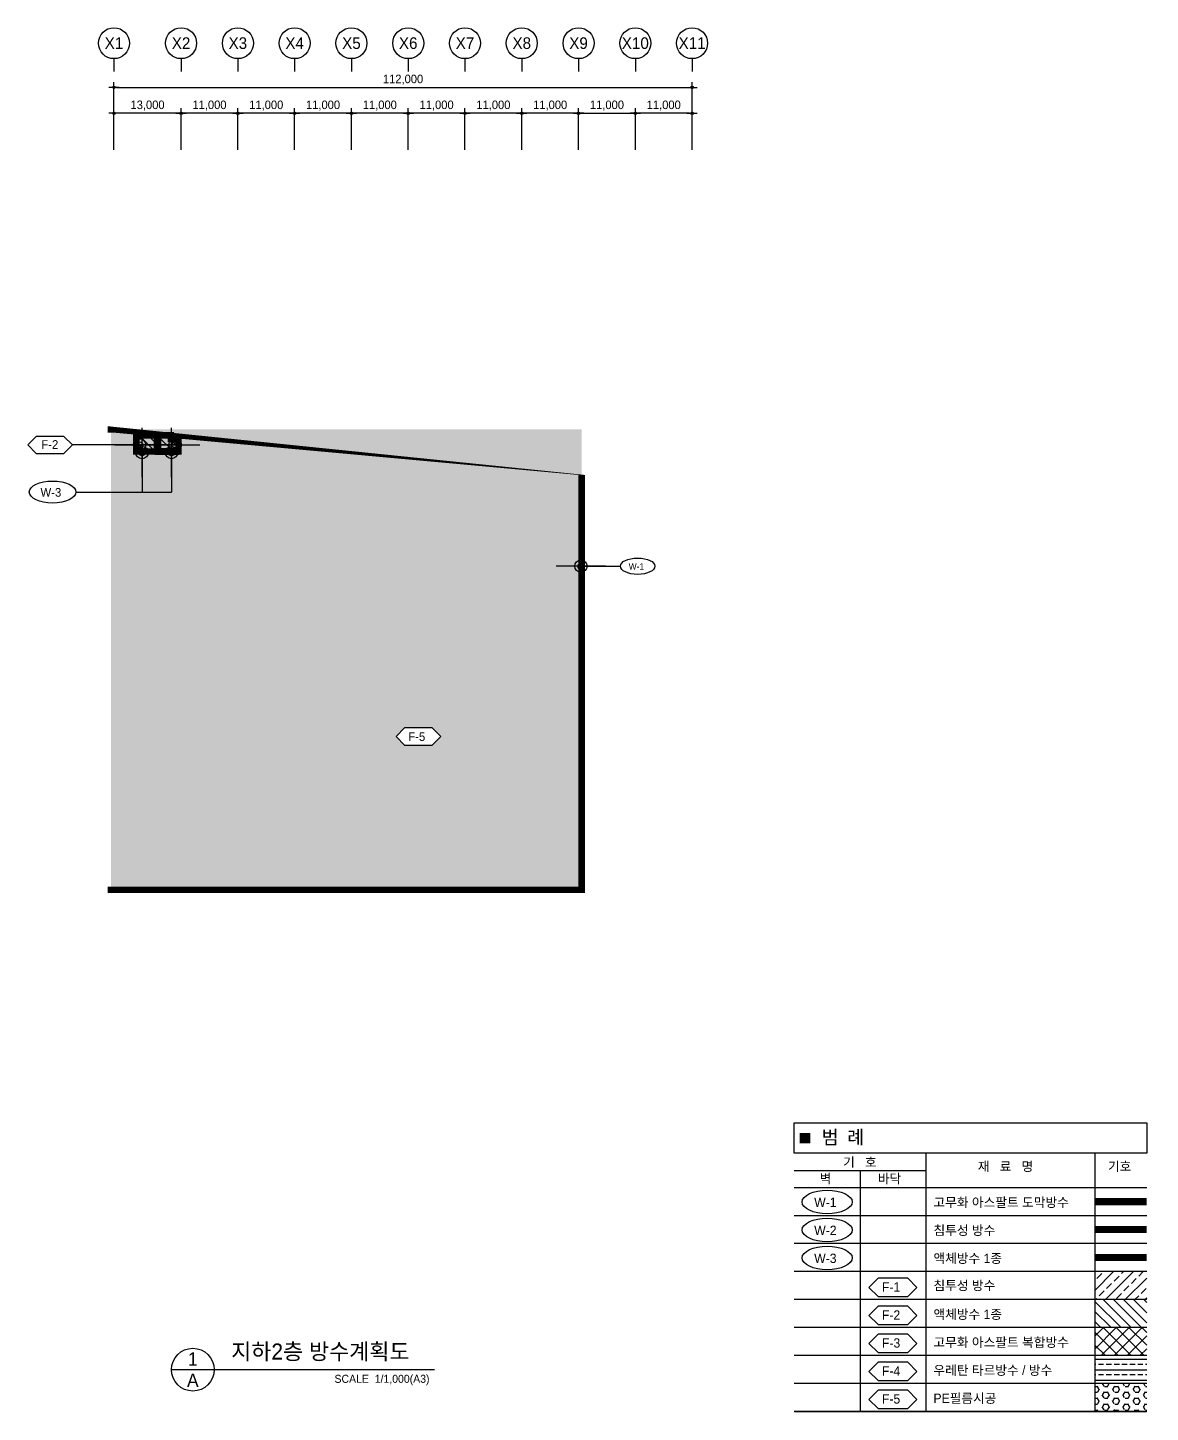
# Model space of a CAD drawing. Header units: millimetres. Extents: x 252735598 to 255215153, y 504281750 to 504550014.
# Drawn here: x 252863657 to 253081137, y 504281750 to 504550014 of the extents above; entities that cross this region are included whole.
import ezdxf
from ezdxf.enums import TextEntityAlignment as Align

# ---------------------------------------------------------------- set-up
doc = ezdxf.new("R2010")
doc.units = ezdxf.units.MM
doc.set_wipeout_variables(frame=1)
doc.linetypes.add('방수주기표$0$DIVIDE', pattern=[1.25, 0.5, -0.25, 0, -0.25, 0, -0.25])
for name, color, linetype in [('4A.TEC DIM', 7, 'Continuous'), ('4A.TEC TEXT 2', 3, 'Continuous'), ('4A.TEC 심볼', 7, 'Continuous'), ('DIM', 7, 'Continuous'), ('text', 3, 'Continuous'), ('방수', 7, 'Continuous'), ('방수주기표$0$HAT', 5, 'Continuous')]:
    doc.layers.add(name, color=color, linetype=linetype)
doc.styles.add('1', font='')
doc.styles.add('GHS', font='malgun.ttf')
doc.styles.add('나눔고딕', font='')
doc.styles.add('방수주기표$0$나눔고딕', font='')
doc.styles.add('울릉도L', font='')
doc.styles.get('1').set_extended_font_data('DotumChe')
doc.styles.get('나눔고딕').set_extended_font_data('Dotum')
doc.styles.get('방수주기표$0$나눔고딕').set_extended_font_data('Dotum')
doc.styles.get('울릉도L').set_extended_font_data('Dotum')
doc.dimstyles.new('DIM_400(외부치수)', dxfattribs={"dimscale": 1200, "dimtxt": 3.299999999999998, "dimasz": 1, "dimexe": 2, "dimexo": 2, "dimgap": 1, "dimtad": 1, "dimdec": 0, "dimdsep": 46, "dimlunit": 6, "dimtxsty": '울릉도L', "dimblk1": 'DIMDOT', "dimblk2": 'DIMDOT', "dimsah": 1, "dimcen": 2.5, "dimdle": 1.5, "dimclrd": 8, "dimclre": 8, "dimclrt": 3, "dimadec": 0, "dimazin": 0, "dimtfac": 1, "dimtdec": 0, "dimtix": 1, "dimtmove": 2, "dimatfit": 3, "dimldrblk": 'DIMDOT', "dimfxl": 1, "dimtvp": 1, "dimtolj": 1, "dimtzin": 0, "dimarcsym": 0})
doc.dimstyles.new('DIM_600(외부치수)', dxfattribs={"dimscale": 400, "dimtxt": 3.299999999999998, "dimasz": 1, "dimexe": 2, "dimexo": 2, "dimgap": 1, "dimtad": 1, "dimdec": 0, "dimdsep": 46, "dimlunit": 6, "dimtxsty": '나눔고딕', "dimblk1": 'DIMDOT', "dimblk2": 'DIMDOT', "dimsah": 1, "dimcen": 2.5, "dimdle": 1.5, "dimclrd": 8, "dimclre": 8, "dimclrt": 3, "dimadec": 0, "dimazin": 0, "dimtfac": 1, "dimtdec": 0, "dimtix": 1, "dimtmove": 2, "dimatfit": 3, "dimldrblk": 'DIMDOT', "dimfxl": 1, "dimtvp": 1, "dimtolj": 1, "dimtzin": 0, "dimarcsym": 0})
pattern_1 = [(44.99999999999999, (-1416931.404288203, 25820041.06443334), (-1532.952917261735, 1532.952917261735), []), (44.99999999999999, (-1415398.450708807, 25820041.06443334), (-1532.952917261735, 1532.952917261735), [1083.961403035474, -541.9807015177369])]

# ---------------------------------------------------------------- blocks, each defined once
blk = doc.blocks.new('DIMDOT')
at = {"color": 0}
blk.add_line((-2, 0), (2, 0), dxfattribs=at)
for radius in [0.5, 0.25]:
    blk.add_circle((0, 0), radius, dxfattribs=at)
blk = doc.blocks.new('*D21')
at = {"layer": '4A.TEC DIM', "color": 8, "lineweight": -2}
for p, q in [((169307.625374347, -38163.16146063805), (169307.625374347, -25068.86295777559)), ((169807.625374347, -26068.86295777559), (280807.6253755391, -26068.86295777559)), ((281307.6253755391, -38163.16146063805), (281307.6253755391, -25068.86295777559))]:
    blk.add_line(p, q, dxfattribs=at)
at = {"layer": 'Defpoints', "color": 0}
for p in [(281307.6253755391, -26068.86295777559), (169307.625374347, -39163.16146063805), (281307.6253755391, -39163.16146063805)]:
    blk.add_point(p, dxfattribs=at)
at = {"layer": '4A.TEC DIM', "color": 8, "lineweight": -2, "xscale": 500, "yscale": 500, "zscale": 500, "rotation": 180}
blk.add_blockref('DIMDOT', (169307.625374347, -26068.86295777559), dxfattribs=at)
at = {"layer": '4A.TEC DIM', "color": 8, "lineweight": -2, "xscale": 500, "yscale": 500, "zscale": 500}
blk.add_blockref('DIMDOT', (281307.6253755391, -26068.86295777559), dxfattribs=at)
at = {"layer": '4A.TEC DIM', "color": 3, "insert": (225307.625374943, -24583.78833090992), "char_height": 1649.999999999999, "attachment_point": 5, "style": '나눔고딕'}
blk.add_mtext('\\A1;112,000', dxfattribs=at)
blk = doc.blocks.new('ccs122')
at = {"layer": '4A.TEC 심볼'}
blk.add_line((-5.68e-14, 8), (0, 3), dxfattribs=at)
blk.add_circle((-1.137e-13, 14), 6, dxfattribs=at)
at = {"layer": '4A.TEC TEXT 2', "color": 3, "style": 'GHS'}
blk.add_attdef('NO', text='', height=4.5, dxfattribs=at).set_placement((-0.0061597368079092, 14.01791285492388), align=Align.MIDDLE_CENTER)
blk = doc.blocks.new('*D10')
at = {"layer": '4A.TEC DIM', "color": 8, "lineweight": -2}
for p, q in [((169307.625374347, -38163.15827715397), (169307.625374347, -30081.58232241869)), ((181807.625374347, -31081.58232241869), (169807.625374347, -31081.58232241869)), ((182307.625374347, -38163.15827715397), (182307.625374347, -30081.58232241869))]:
    blk.add_line(p, q, dxfattribs=at)
at = {"layer": 'Defpoints', "color": 0}
for p in [(169307.625374347, -31081.58232241869), (169307.625374347, -39163.15827715397), (182307.625374347, -39163.15827715397)]:
    blk.add_point(p, dxfattribs=at)
at = {"layer": '4A.TEC DIM', "color": 8, "lineweight": -2, "xscale": 500, "yscale": 500, "zscale": 500, "rotation": 180}
blk.add_blockref('DIMDOT', (169307.625374347, -31081.58232241869), dxfattribs=at)
at = {"layer": '4A.TEC DIM', "color": 8, "lineweight": -2, "xscale": 500, "yscale": 500, "zscale": 500}
blk.add_blockref('DIMDOT', (182307.625374347, -31081.58232241869), dxfattribs=at)
at = {"layer": '4A.TEC DIM', "color": 3, "insert": (175807.625374347, -29596.50769555302), "char_height": 1649.999999999999, "attachment_point": 5, "style": '나눔고딕'}
blk.add_mtext('\\A1;13,000', dxfattribs=at)
blk = doc.blocks.new('*D11')
at = {"layer": '4A.TEC DIM', "color": 8, "lineweight": -2}
for p, q in [((182307.625374347, -38163.15827715397), (182307.625374347, -30081.58232241869)), ((192807.625374347, -31081.58232241869), (182807.625374347, -31081.58232241869)), ((193307.625374347, -38163.15827715397), (193307.625374347, -30081.58232241869))]:
    blk.add_line(p, q, dxfattribs=at)
at = {"layer": 'Defpoints', "color": 0}
for p in [(182307.625374347, -31081.58232241869), (182307.625374347, -39163.15827715397), (193307.625374347, -39163.15827715397)]:
    blk.add_point(p, dxfattribs=at)
at = {"layer": '4A.TEC DIM', "color": 8, "lineweight": -2, "xscale": 500, "yscale": 500, "zscale": 500, "rotation": 180}
blk.add_blockref('DIMDOT', (182307.625374347, -31081.58232241869), dxfattribs=at)
at = {"layer": '4A.TEC DIM', "color": 8, "lineweight": -2, "xscale": 500, "yscale": 500, "zscale": 500}
blk.add_blockref('DIMDOT', (193307.625374347, -31081.58232241869), dxfattribs=at)
at = {"layer": '4A.TEC DIM', "color": 3, "insert": (187807.625374347, -29596.50769555302), "char_height": 1649.999999999999, "attachment_point": 5, "style": '나눔고딕'}
blk.add_mtext('\\A1;11,000', dxfattribs=at)
blk = doc.blocks.new('*D12')
at = {"layer": '4A.TEC DIM', "color": 8, "lineweight": -2}
for p, q in [((193307.625374347, -38163.15827715397), (193307.625374347, -30081.58232241869)), ((203807.625374347, -31081.58232241869), (193807.625374347, -31081.58232241869)), ((204307.625374347, -38163.15827715397), (204307.625374347, -30081.58232241869))]:
    blk.add_line(p, q, dxfattribs=at)
at = {"layer": 'Defpoints', "color": 0}
for p in [(193307.625374347, -31081.58232241869), (193307.625374347, -39163.15827715397), (204307.625374347, -39163.15827715397)]:
    blk.add_point(p, dxfattribs=at)
at = {"layer": '4A.TEC DIM', "color": 8, "lineweight": -2, "xscale": 500, "yscale": 500, "zscale": 500, "rotation": 180}
blk.add_blockref('DIMDOT', (193307.625374347, -31081.58232241869), dxfattribs=at)
at = {"layer": '4A.TEC DIM', "color": 8, "lineweight": -2, "xscale": 500, "yscale": 500, "zscale": 500}
blk.add_blockref('DIMDOT', (204307.625374347, -31081.58232241869), dxfattribs=at)
at = {"layer": '4A.TEC DIM', "color": 3, "insert": (198807.625374347, -29596.50769555302), "char_height": 1649.999999999999, "attachment_point": 5, "style": '나눔고딕'}
blk.add_mtext('\\A1;11,000', dxfattribs=at)
blk = doc.blocks.new('*D13')
at = {"layer": '4A.TEC DIM', "color": 8, "lineweight": -2}
for p, q in [((204307.625374347, -38163.15827715397), (204307.625374347, -30081.58232241869)), ((214807.625374347, -31081.58232241869), (204807.625374347, -31081.58232241869)), ((215307.625374347, -38163.15827715397), (215307.625374347, -30081.58232241869))]:
    blk.add_line(p, q, dxfattribs=at)
at = {"layer": 'Defpoints', "color": 0}
for p in [(204307.625374347, -31081.58232241869), (204307.625374347, -39163.15827715397), (215307.625374347, -39163.15827715397)]:
    blk.add_point(p, dxfattribs=at)
at = {"layer": '4A.TEC DIM', "color": 8, "lineweight": -2, "xscale": 500, "yscale": 500, "zscale": 500, "rotation": 180}
blk.add_blockref('DIMDOT', (204307.625374347, -31081.58232241869), dxfattribs=at)
at = {"layer": '4A.TEC DIM', "color": 8, "lineweight": -2, "xscale": 500, "yscale": 500, "zscale": 500}
blk.add_blockref('DIMDOT', (215307.625374347, -31081.58232241869), dxfattribs=at)
at = {"layer": '4A.TEC DIM', "color": 3, "insert": (209807.625374347, -29596.50769555302), "char_height": 1649.999999999999, "attachment_point": 5, "style": '나눔고딕'}
blk.add_mtext('\\A1;11,000', dxfattribs=at)
blk = doc.blocks.new('*D14')
at = {"layer": '4A.TEC DIM', "color": 8, "lineweight": -2}
for p, q in [((215307.625374347, -38163.15827715397), (215307.625374347, -30081.58232241869)), ((225807.625374347, -31081.58232241869), (215807.625374347, -31081.58232241869)), ((226307.625374347, -38163.15827715397), (226307.625374347, -30081.58232241869))]:
    blk.add_line(p, q, dxfattribs=at)
at = {"layer": 'Defpoints', "color": 0}
for p in [(215307.625374347, -31081.58232241869), (215307.625374347, -39163.15827715397), (226307.625374347, -39163.15827715397)]:
    blk.add_point(p, dxfattribs=at)
at = {"layer": '4A.TEC DIM', "color": 8, "lineweight": -2, "xscale": 500, "yscale": 500, "zscale": 500, "rotation": 180}
blk.add_blockref('DIMDOT', (215307.625374347, -31081.58232241869), dxfattribs=at)
at = {"layer": '4A.TEC DIM', "color": 8, "lineweight": -2, "xscale": 500, "yscale": 500, "zscale": 500}
blk.add_blockref('DIMDOT', (226307.625374347, -31081.58232241869), dxfattribs=at)
at = {"layer": '4A.TEC DIM', "color": 3, "insert": (220807.625374347, -29596.50769555302), "char_height": 1649.999999999999, "attachment_point": 5, "style": '나눔고딕'}
blk.add_mtext('\\A1;11,000', dxfattribs=at)
blk = doc.blocks.new('*D15')
at = {"layer": '4A.TEC DIM', "color": 8, "lineweight": -2}
for p, q in [((226307.625374347, -38163.15827715397), (226307.625374347, -30081.58232241869)), ((236807.625374347, -31081.58232241869), (226807.625374347, -31081.58232241869)), ((237307.625374347, -38163.15827715397), (237307.625374347, -30081.58232241869))]:
    blk.add_line(p, q, dxfattribs=at)
at = {"layer": 'Defpoints', "color": 0}
for p in [(226307.625374347, -31081.58232241869), (226307.625374347, -39163.15827715397), (237307.625374347, -39163.15827715397)]:
    blk.add_point(p, dxfattribs=at)
at = {"layer": '4A.TEC DIM', "color": 8, "lineweight": -2, "xscale": 500, "yscale": 500, "zscale": 500, "rotation": 180}
blk.add_blockref('DIMDOT', (226307.625374347, -31081.58232241869), dxfattribs=at)
at = {"layer": '4A.TEC DIM', "color": 8, "lineweight": -2, "xscale": 500, "yscale": 500, "zscale": 500}
blk.add_blockref('DIMDOT', (237307.625374347, -31081.58232241869), dxfattribs=at)
at = {"layer": '4A.TEC DIM', "color": 3, "insert": (231807.625374347, -29596.50769555302), "char_height": 1649.999999999999, "attachment_point": 5, "style": '나눔고딕'}
blk.add_mtext('\\A1;11,000', dxfattribs=at)
blk = doc.blocks.new('*D16')
at = {"layer": '4A.TEC DIM', "color": 8, "lineweight": -2}
for p, q in [((237307.625374347, -38163.15827715397), (237307.625374347, -30081.58232241869)), ((247807.625374347, -31081.58232241869), (237807.625374347, -31081.58232241869)), ((248307.625374347, -38163.15827715397), (248307.625374347, -30081.58232241869))]:
    blk.add_line(p, q, dxfattribs=at)
at = {"layer": 'Defpoints', "color": 0}
for p in [(237307.625374347, -31081.58232241869), (237307.625374347, -39163.15827715397), (248307.625374347, -39163.15827715397)]:
    blk.add_point(p, dxfattribs=at)
at = {"layer": '4A.TEC DIM', "color": 8, "lineweight": -2, "xscale": 500, "yscale": 500, "zscale": 500, "rotation": 180}
blk.add_blockref('DIMDOT', (237307.625374347, -31081.58232241869), dxfattribs=at)
at = {"layer": '4A.TEC DIM', "color": 8, "lineweight": -2, "xscale": 500, "yscale": 500, "zscale": 500}
blk.add_blockref('DIMDOT', (248307.625374347, -31081.58232241869), dxfattribs=at)
at = {"layer": '4A.TEC DIM', "color": 3, "insert": (242807.625374347, -29596.50769555302), "char_height": 1649.999999999999, "attachment_point": 5, "style": '나눔고딕'}
blk.add_mtext('\\A1;11,000', dxfattribs=at)
blk = doc.blocks.new('*D17')
at = {"layer": '4A.TEC DIM', "color": 8, "lineweight": -2}
for p, q in [((248307.625374347, -38163.15827715397), (248307.625374347, -30081.58232241869)), ((258807.625374347, -31081.58232241869), (248807.625374347, -31081.58232241869)), ((259307.625374347, -38163.15827715397), (259307.625374347, -30081.58232241869))]:
    blk.add_line(p, q, dxfattribs=at)
at = {"layer": 'Defpoints', "color": 0}
for p in [(248307.625374347, -31081.58232241869), (248307.625374347, -39163.15827715397), (259307.625374347, -39163.15827715397)]:
    blk.add_point(p, dxfattribs=at)
at = {"layer": '4A.TEC DIM', "color": 8, "lineweight": -2, "xscale": 500, "yscale": 500, "zscale": 500, "rotation": 180}
blk.add_blockref('DIMDOT', (248307.625374347, -31081.58232241869), dxfattribs=at)
at = {"layer": '4A.TEC DIM', "color": 8, "lineweight": -2, "xscale": 500, "yscale": 500, "zscale": 500}
blk.add_blockref('DIMDOT', (259307.625374347, -31081.58232241869), dxfattribs=at)
at = {"layer": '4A.TEC DIM', "color": 3, "insert": (253807.625374347, -29596.50769555302), "char_height": 1649.999999999999, "attachment_point": 5, "style": '나눔고딕'}
blk.add_mtext('\\A1;11,000', dxfattribs=at)
blk = doc.blocks.new('*D18')
at = {"layer": '4A.TEC DIM', "color": 8, "lineweight": -2}
for p, q in [((270307.625374347, -38163.15827715397), (270307.625374347, -30081.58232241869)), ((280807.625374347, -31081.58232241869), (270807.625374347, -31081.58232241869)), ((281307.625374347, -38163.15827715397), (281307.625374347, -30081.58232241869))]:
    blk.add_line(p, q, dxfattribs=at)
at = {"layer": 'Defpoints', "color": 0}
for p in [(270307.625374347, -31081.58232241869), (270307.625374347, -39163.15827715397), (281307.625374347, -39163.15827715397)]:
    blk.add_point(p, dxfattribs=at)
at = {"layer": '4A.TEC DIM', "color": 8, "lineweight": -2, "xscale": 500, "yscale": 500, "zscale": 500, "rotation": 180}
blk.add_blockref('DIMDOT', (270307.625374347, -31081.58232241869), dxfattribs=at)
at = {"layer": '4A.TEC DIM', "color": 8, "lineweight": -2, "xscale": 500, "yscale": 500, "zscale": 500}
blk.add_blockref('DIMDOT', (281307.625374347, -31081.58232241869), dxfattribs=at)
at = {"layer": '4A.TEC DIM', "color": 3, "insert": (275807.625374347, -29596.50769555302), "char_height": 1649.999999999999, "attachment_point": 5, "style": '나눔고딕'}
blk.add_mtext('\\A1;11,000', dxfattribs=at)
blk = doc.blocks.new('*D20')
at = {"layer": '4A.TEC DIM', "color": 8, "lineweight": -2}
for p, q in [((259307.6253770292, -38163.15827715397), (259307.6253770292, -30081.58232241869)), ((259807.6253770292, -31081.58232241869), (269807.625374347, -31081.58232241869)), ((270307.625374347, -38163.15827715397), (270307.625374347, -30081.58232241869))]:
    blk.add_line(p, q, dxfattribs=at)
at = {"layer": 'Defpoints', "color": 0}
for p in [(270307.625374347, -31081.58232241869), (259307.6253770292, -39163.15827715397), (270307.625374347, -39163.15827715397)]:
    blk.add_point(p, dxfattribs=at)
at = {"layer": '4A.TEC DIM', "color": 8, "lineweight": -2, "xscale": 500, "yscale": 500, "zscale": 500, "rotation": 180}
blk.add_blockref('DIMDOT', (259307.6253770292, -31081.58232241869), dxfattribs=at)
at = {"layer": '4A.TEC DIM', "color": 8, "lineweight": -2, "xscale": 500, "yscale": 500, "zscale": 500}
blk.add_blockref('DIMDOT', (270307.625374347, -31081.58232241869), dxfattribs=at)
at = {"layer": '4A.TEC DIM', "color": 3, "insert": (264807.6253756881, -29596.50769555302), "char_height": 1649.999999999999, "attachment_point": 5, "style": '나눔고딕'}
blk.add_mtext('\\A1;11,000', dxfattribs=at)
blk = doc.blocks.new('5a9sdf')
blk.add_wipeout([(1131302.2457573293, -179880.23032880214), (1076677.420353353, -179880.2303288518), (1076677.420353353, -224637.5936239859), (1131302.2457573293, -224637.5936239859)])
at = {"layer": '방수'}
blk.add_hatch(color=8, dxfattribs=at).paths.add_polyline_path([(1079143.896820754, -183077.0298700333), (1077510.327535927, -183077.0298700333), (1077510.327535927, -181444.0913270116), (1079143.896820754, -181444.0913270116)])
at = {"layer": '방수', "ltscale": 10}
h = blk.add_hatch(dxfattribs=at)
h.set_pattern_fill('ANSI33', color=130, scale=341.4051663103855, style=0)
h.set_pattern_definition(pattern_1)
h.paths.add_polyline_path([(1123254.250421822, -202947.8872336745), (1131302.245757282, -202947.8872336745), (1131302.245757282, -207285.8285117149), (1123254.250421822, -207285.8285117149)])
h = blk.add_hatch(dxfattribs=at)
h.set_pattern_fill('ANSI33', color=130, scale=341.4051663103855, style=0)
h.set_pattern_definition(pattern_1)
h.paths.add_polyline_path([(1123254.250421822, -202947.8872336745), (1131302.245757282, -202947.8872336745), (1131302.245757282, -207285.8285117149), (1123254.250421822, -207285.8285117149)])
at = {"layer": '방수'}
h = blk.add_hatch(dxfattribs=at)
h.set_pattern_fill('_USER', color=160, scale=1109.566790508753, angle=315, style=0, pattern_type=0)
h.set_pattern_definition([(315, (800621.8329870701, 869560.763364315), (784.5822017481325, 784.582201748132), [])])
h.paths.add_polyline_path([(1123254.250421822, -207285.8285117149), (1131302.245757282, -207285.8285117149), (1131302.245757282, -211623.7697897553), (1123254.250421822, -211623.7697897553)])
h = blk.add_hatch(dxfattribs=at)
h.set_pattern_fill('ANSI37', color=30, scale=445.3608247422432)
h.set_pattern_definition([(44.99999999999999, (-490692.4137951136, 16961243.57657945), (-999.8635681189837, 999.8635681189837), []), (135, (-490692.4137951136, 16961243.57657945), (-999.8635681189841, -999.8635681189835), [])])
h.paths.add_polyline_path([(1123254.250421822, -211623.7697897553), (1131302.245757282, -211623.7697897553), (1131302.245757282, -215961.7110677958), (1123254.250421822, -215961.7110677958)])
h = blk.add_hatch(dxfattribs=at)
h.set_pattern_fill('HEX', color=211, scale=167.0103092783345)
h.set_pattern_definition([(0, (-515304.0315939784, 582617.6984549165), (0, 918.4331134019731), [530.2577319587117, -1060.515463917423]), (120, (-515304.0315939784, 582617.6984549165), (-795.386407882943, -459.2165567009863), [530.2577319587116, -1060.515463917423]), (59.99999999999999, (-514773.7738620043, 582617.6984549165), (-795.386407882943, 459.2165567009865), [530.2577319587116, -1060.515463917423])])
h.paths.add_polyline_path([(1123254.250421822, -220299.6523458958), (1131302.245757282, -220299.6523458958), (1131302.245757282, -224637.5936239362), (1123254.250421822, -224637.5936239362)])
at = {"layer": '방수주기표$0$HAT'}
h = blk.add_hatch(dxfattribs=at)
h.set_pattern_fill('ANSI33', color=10, scale=6500, angle=135, style=0)
h.set_pattern_definition([(180, (1097833.301414698, -239130.7862403989), (-2.955857780762017e-13, -1625), []), (180, (1097020.801416069, -238318.2862418294), (-2.955857780762017e-13, -1625), [812.5, -406.25])])
h.paths.add_polyline_path([(1123254.250421822, -215961.7110677958), (1131302.245757282, -215961.7110677958), (1131302.245757282, -220299.6523458958), (1123254.250421822, -220299.6523458958)])
at = {"layer": 'DIM', "color": 2, "ltscale": 5, "const_width": 222.6804123711216}
for points in [[(1076677.420353353, -184562.5429006219), (1131302.245757282, -184562.5429006219)], [(1076677.420353353, -189934.0633994937), (1131302.245757282, -189934.0633994937)], [(1076677.420353353, -224637.5936239362), (1131302.245757282, -224637.5936239362)]]:
    blk.add_lwpolyline(points, dxfattribs=at)
at = {"layer": 'text'}
blk.add_line((1076677.420353353, -184562.5429006219), (1076677.420353353, -179880.2303287983), dxfattribs=at)
at = {"layer": '방수', "ltscale": 2}
for p, q in [((1131302.245757282, -184562.5429006219), (1076677.420353353, -184562.5429006219)), ((1131302.245757282, -184562.5429006219), (1076677.420353353, -184562.5429006219)), ((1097067.912949651, -184562.5429006219), (1097067.912949681, -224637.5936239362)), ((1123254.250421822, -184562.5429006219), (1123254.250421822, -224637.5936239362)), ((1131302.245757282, -189934.0633994937), (1076677.420353353, -189934.0633994937)), ((1131302.245757282, -224637.5936239362), (1076677.420353353, -224637.5936239362)), ((1131302.245757282, -224637.5936239362), (1076677.420353353, -224637.5936239362)), ((1131302.245757282, -224637.5936239362), (1076677.420353353, -224637.5936239362))]:
    blk.add_line(p, q, dxfattribs=at)
at = {"layer": '방수', "color": 8, "ltscale": 2}
for p, q in [((1076677.420353353, -187280.3449615836), (1097067.912949651, -187280.3449615836)), ((1086872.666651517, -187280.3449615836), (1086872.666651517, -224637.5936239362)), ((1131302.245757282, -194272.0046775341), (1076677.420353353, -194272.0046775341)), ((1131302.245757282, -198609.9459555745), (1076677.420353353, -198609.9459555745)), ((1131302.245757282, -202947.8872336745), (1076677.420353353, -202947.8872336745)), ((1131302.245757282, -207285.8285117149), (1076677.420353353, -207285.8285117149)), ((1131302.245757282, -211623.7697897553), (1076677.420353353, -211623.7697897553)), ((1131302.245757282, -215961.7110677958), (1076677.420353353, -215961.7110677958)), ((1131302.245757282, -220299.6523458958), (1076677.420353353, -220299.6523458958)), ((1131302.245757282, -224637.5936239362), (1076677.420353353, -224637.5936239362)), ((1131302.245757282, -224637.5936239362), (1076677.420353353, -224637.5936239362)), ((1131302.245757282, -224637.5936239362), (1076677.420353353, -224637.5936239362)), ((1131302.245757282, -224637.5936239362), (1076677.420353353, -224637.5936239362)), ((1131302.245757282, -224637.5936239362), (1076677.420353353, -224637.5936239362)), ((1131302.245757282, -224637.5936239362), (1076677.420353353, -224637.5936239362))]:
    blk.add_line(p, q, dxfattribs=at)
at = {"layer": '방수', "ltscale": 2}
blk.add_lwpolyline([(1076677.420353353, -179880.2303287983), (1131302.245757282, -179880.2303287983), (1131302.245757282, -184562.5429006219), (1076677.420353353, -184562.5429006219)], close=True, dxfattribs=at)
at = {"layer": '방수', "color": 3, "linetype": '방수주기표$0$DIVIDE', "ltscale": 3000, "true_color": 0x1aff1a, "const_width": 1113.402061855608}
blk.add_lwpolyline([(1123254.250421822, -192086.689144671), (1131302.245757282, -192086.689144671)], dxfattribs=at)
at = {"layer": '방수', "color": 30, "linetype": '방수주기표$0$DIVIDE', "ltscale": 3000, "const_width": 1113.402061855608}
blk.add_lwpolyline([(1123254.250421822, -196424.6304227114), (1131302.245757282, -196424.6304227114)], dxfattribs=at)
at = {"layer": '방수', "color": 5, "linetype": '방수주기표$0$DIVIDE', "ltscale": 3000, "true_color": 0x1a1aff, "const_width": 1113.402061855608}
blk.add_lwpolyline([(1123254.250421822, -200762.5717008114), (1131302.245757282, -200762.5717008114)], dxfattribs=at)
at = {"layer": '방수'}
for points in [[(1094271.184635639, -203981.9941521287), (1089669.394965559, -203981.9941521287), (1088249.439973235, -205401.949144423), (1089669.394965559, -206821.9041367173), (1094271.184635639, -206821.9041367173), (1095691.139627934, -205401.949144423)], [(1094271.184635639, -203981.9941521287), (1089669.394965559, -203981.9941521287), (1088249.439973235, -205401.949144423), (1089669.394965559, -206821.9041367173), (1094271.184635639, -206821.9041367173), (1095691.139627934, -205401.949144423)], [(1094271.184635639, -208319.9354301095), (1089669.394965559, -208319.9354301095), (1088249.439973235, -209739.8904224634), (1089669.394965559, -211159.8454147577), (1094271.184635639, -211159.8454147577), (1095691.139627934, -209739.8904224634)], [(1094271.184635639, -208319.9354301095), (1089669.394965559, -208319.9354301095), (1088249.439973235, -209739.8904224634), (1089669.394965559, -211159.8454147577), (1094271.184635639, -211159.8454147577), (1095691.139627934, -209739.8904224634)], [(1094271.184635639, -212657.8767082095), (1089669.394965559, -212657.8767082095), (1088249.439973235, -214077.8317005634), (1089669.394965559, -215497.7866928577), (1094271.184635639, -215497.7866928577), (1095691.139627934, -214077.8317005634)], [(1094271.184635639, -216995.8179863095), (1089669.394965559, -216995.8179863095), (1088249.439973235, -218415.7729786038), (1089669.394965559, -219835.7279708982), (1094271.184635639, -219835.7279708982), (1095691.139627934, -218415.7729786038)], [(1094271.184635639, -221333.7592642903), (1089669.394965559, -221333.7592642903), (1088249.439973235, -222753.7142566442), (1089669.394965559, -224173.6692489386), (1094271.184635639, -224173.6692489386), (1095691.139627934, -222753.7142566442)], [(1094271.184635639, -221333.7592642903), (1089669.394965559, -221333.7592642903), (1088249.439973235, -222753.7142566442), (1089669.394965559, -224173.6692489386), (1094271.184635639, -224173.6692489386), (1095691.139627934, -222753.7142566442)]]:
    blk.add_lwpolyline(points, close=True, dxfattribs=at)
for centre in [(1081775.662407219, -192146.0609998703), (1081775.662407219, -192146.0609998703), (1081775.662407219, -196484.0022779107), (1081775.662407219, -196484.0022779107), (1081775.662407219, -200821.9435559511), (1081775.662407219, -200821.9435559511)]:
    blk.add_ellipse(centre, major_axis=(-3881.383471660209, 0), ratio=0.471628644179605, dxfattribs=at)
at = {"layer": '방수', "color": 0, "style": '1'}
blk.add_text('범 례', height=2079.575566142243, dxfattribs=at).set_placement((1084220.124234587, -182116.5439263582), align=Align.MIDDLE_CENTER)
at = {"layer": '방수', "style": '방수주기표$0$나눔고딕'}
for s, p in [('기   호', (1086848.225103825, -186699.6693944335)), ('벽', (1081527.694956541, -189254.2748193145)), ('바닥', (1091448.465766877, -189254.2748192549))]:
    blk.add_text(s, height=1444.149698709891, dxfattribs=at).set_placement(p, align=Align.CENTER)
for s, p in [('재   료   명', (1105122.073006421, -187353.3361176252)), ('기호', (1125297.900837302, -187353.3361176252)), ('W-1', (1079767.473743498, -192925.8278425336)), ('고무화 아스팔트 도막방수', (1098250.150883704, -192925.8278425336)), ('W-2', (1079767.473743498, -197263.7691206336)), ('침투성 방수', (1098250.150883704, -197263.7691206336)), ('W-3', (1079767.473743498, -201601.710398674)), ('액체방수 1종', (1098250.150883704, -201601.710398674)), ('F-1', (1090268.170062751, -206048.2689483762)), ('침투성 방수', (1098250.150883675, -205803.7908374071)), ('F-2', (1090268.170062751, -210386.210226357)), ('액체방수 1종', (1098250.150883704, -210277.5929547548)), ('F-3', (1090268.170062751, -214724.151504457)), ('고무화 아스팔트 복합방수', (1098250.150883704, -214615.5342328548)), ('F-4', (1090268.170062751, -219062.092782557)), ('우레탄 타르방수 / 방수', (1098250.150883704, -218953.4755108953)), ('F-5', (1090268.170062751, -223400.0340605378)), ('PE필름시공', (1098250.150883704, -223291.4167889953))]:
    blk.add_text(s, height=1444.149698709891, dxfattribs=at).set_placement(p)
blk = doc.blocks.new('dwgFD3B')
at = {"layer": '4A.TEC 심볼'}
ref = blk.add_blockref('ccs122', (169307.625374347, -24500.00636065006, 1666.216670559274), dxfattribs=dict(at, xscale=499.9999977496833, yscale=499.9999977496833, zscale=499.9999977496833))
ref.add_attrib('NO', 'X1', dxfattribs={"layer": '0', "color": 3, "height": 2249.999989873575, "style": '울릉도L'}).set_placement((169304.5455059707, -17491.04996472597, 1666.216670559274), align=Align.MIDDLE_CENTER)
ref = blk.add_blockref('ccs122', (182307.625374347, -24500.00636047125, 1666.216670559274), dxfattribs=dict(at, xscale=499.9999977496833, yscale=499.9999977496833, zscale=499.9999977496833))
ref.add_attrib('NO', 'X2', dxfattribs={"layer": '0', "color": 3, "height": 2249.999989873575, "style": '울릉도L'}).set_placement((182304.5455059409, -17491.04996454716, 1666.216670559274), align=Align.MIDDLE_CENTER)
ref = blk.add_blockref('ccs122', (193307.625374347, -24500.0063610673, 1666.216670559274), dxfattribs=dict(at, xscale=499.9999977496833, yscale=499.9999977496833, zscale=499.9999977496833))
ref.add_attrib('NO', 'X3', dxfattribs={"layer": '0', "color": 3, "height": 2249.999989873575, "style": '울릉도L'}).set_placement((193304.5455059707, -17491.0499650836, 1666.216670559274), align=Align.MIDDLE_CENTER)
ref = blk.add_blockref('ccs122', (204307.625374347, -24500.00636070967, 1666.216670559274), dxfattribs=dict(at, xscale=499.9999977496833, yscale=499.9999977496833, zscale=499.9999977496833))
ref.add_attrib('NO', 'X4', dxfattribs={"layer": '0', "color": 3, "height": 2249.999989873575, "style": '울릉도L'}).set_placement((204304.5455059707, -17491.04996490479, 1666.216670559274), align=Align.MIDDLE_CENTER)
ref = blk.add_blockref('ccs122', (215307.6253743768, -24500.00636070967, 1666.216670559274), dxfattribs=dict(at, xscale=499.9999977496833, yscale=499.9999977496833, zscale=499.9999977496833))
ref.add_attrib('NO', 'X5', dxfattribs={"layer": '0', "color": 3, "height": 2249.999989873575, "style": '울릉도L'}).set_placement((215304.5455059707, -17491.04996490479, 1666.216670559274), align=Align.MIDDLE_CENTER)
ref = blk.add_blockref('ccs122', (226307.625374347, -24500.00636070967, 1666.216670559274), dxfattribs=dict(at, xscale=499.9999977496833, yscale=499.9999977496833, zscale=499.9999977496833))
ref.add_attrib('NO', 'X6', dxfattribs={"layer": '0', "color": 3, "height": 2249.999989873575, "style": '울릉도L'}).set_placement((226304.5455059409, -17491.04996490479, 1666.216670559274), align=Align.MIDDLE_CENTER)
ref = blk.add_blockref('ccs122', (237307.625374347, -24499.99999338388, 1666.216670559274), dxfattribs=dict(at, xscale=499.9999977496833, yscale=499.9999977496833, zscale=499.9999977496833))
ref.add_attrib('NO', 'X7', dxfattribs={"layer": '0', "color": 3, "height": 2249.999989873575, "style": '울릉도L'}).set_placement((237304.5455059707, -17491.043597579, 1666.216670559274), align=Align.MIDDLE_CENTER)
ref = blk.add_blockref('ccs122', (248307.625374347, -24500.00317710638, 1666.216670559274), dxfattribs=dict(at, xscale=499.9999977496833, yscale=499.9999977496833, zscale=499.9999977496833))
ref.add_attrib('NO', 'X8', dxfattribs={"layer": '0', "color": 3, "height": 2249.999989873575, "style": '울릉도L'}).set_placement((248304.5455059409, -17491.04678124189, 1666.216670559274), align=Align.MIDDLE_CENTER)
ref = blk.add_blockref('ccs122', (259307.625374347, -24499.99999338388, 1666.216670559274), dxfattribs=dict(at, xscale=499.9999977496833, yscale=499.9999977496833, zscale=499.9999977496833))
ref.add_attrib('NO', 'X9', dxfattribs={"layer": '0', "color": 3, "height": 2249.999989873575, "style": '울릉도L'}).set_placement((259304.5455059707, -17491.04359740019, 1666.216670559274), align=Align.MIDDLE_CENTER)
ref = blk.add_blockref('ccs122', (270307.625374347, -24500.00954407454, 1666.216670559274), dxfattribs=dict(at, xscale=499.9999977496833, yscale=499.9999977496833, zscale=499.9999977496833))
ref.add_attrib('NO', 'X10', dxfattribs={"layer": '0', "color": 3, "height": 2249.999989873575, "style": '울릉도L'}).set_placement((270304.5455059409, -17491.05314809084, 1666.216670559273), align=Align.MIDDLE_CENTER)
ref = blk.add_blockref('ccs122', (281307.625374347, -24500.00954407454, 1666.216670559274), dxfattribs=dict(at, xscale=499.9999977496833, yscale=499.9999977496833, zscale=499.9999977496833))
ref.add_attrib('NO', 'X11', dxfattribs={"layer": '0', "color": 3, "height": 2249.999989873575, "style": '울릉도L'}).set_placement((281304.5455059409, -17491.05314809084, 1666.216670559273), align=Align.MIDDLE_CENTER)
at = {"layer": '4A.TEC DIM'}
for base, p1, p2, picture, middle in [((281307.6253755391, -26068.86295777559, 1666.216670559274), (169307.625374347, -39163.16146063805, 1666.216670559274), (281307.6253755391, -39163.16146063805, 1666.216670559274), '*D21', (225307.625374943, -24583.78833090992, 1666.216670559274)), ((169307.625374347, -31081.58232241869, 1666.216670559274), (182307.625374347, -39163.15827715397, 1666.216670559274), (169307.625374347, -39163.15827715397, 1666.216670559274), '*D10', (175807.625374347, -29596.50769555302, 1666.216670559274)), ((182307.625374347, -31081.58232241869, 1666.216670559274), (193307.625374347, -39163.15827715397, 1666.216670559274), (182307.625374347, -39163.15827715397, 1666.216670559274), '*D11', (187807.625374347, -29596.50769555302, 1666.216670559274)), ((193307.625374347, -31081.58232241869, 1666.216670559274), (204307.625374347, -39163.15827715397, 1666.216670559274), (193307.625374347, -39163.15827715397, 1666.216670559274), '*D12', (198807.625374347, -29596.50769555302, 1666.216670559274)), ((204307.625374347, -31081.58232241869, 1666.216670559274), (215307.625374347, -39163.15827715397, 1666.216670559274), (204307.625374347, -39163.15827715397, 1666.216670559274), '*D13', (209807.625374347, -29596.50769555302, 1666.216670559274)), ((215307.625374347, -31081.58232241869, 1666.216670559274), (226307.625374347, -39163.15827715397, 1666.216670559274), (215307.625374347, -39163.15827715397, 1666.216670559274), '*D14', (220807.625374347, -29596.50769555302, 1666.216670559274)), ((226307.625374347, -31081.58232241869, 1666.216670559274), (237307.625374347, -39163.15827715397, 1666.216670559274), (226307.625374347, -39163.15827715397, 1666.216670559274), '*D15', (231807.625374347, -29596.50769555302, 1666.216670559274)), ((237307.625374347, -31081.58232241869, 1666.216670559274), (248307.625374347, -39163.15827715397, 1666.216670559274), (237307.625374347, -39163.15827715397, 1666.216670559274), '*D16', (242807.625374347, -29596.50769555302, 1666.216670559274)), ((248307.625374347, -31081.58232241869, 1666.216670559274), (259307.625374347, -39163.15827715397, 1666.216670559274), (248307.625374347, -39163.15827715397, 1666.216670559274), '*D17', (253807.625374347, -29596.50769555302, 1666.216670559274)), ((270307.625374347, -31081.58232241869, 1666.216670559274), (281307.625374347, -39163.15827715397, 1666.216670559274), (270307.625374347, -39163.15827715397, 1666.216670559274), '*D18', (275807.625374347, -29596.50769555302, 1666.216670559274))]:
    dim = blk.add_linear_dim(base=base, p1=p1, p2=p2, dimstyle='DIM_600(외부치수)', override={"dimscale": 500, "dimdec": 1, "dimblk1": 'DIMDOT', "dimblk2": 'DIMDOT'}, dxfattribs=at)
    dim.commit()
    dim.dimension.update_dxf_attribs({"geometry": picture, "text_midpoint": middle})
dim = blk.add_linear_dim(base=(270307.625374347, -31081.58232241869, 1666.216670559274), p1=(259307.6253770292, -39163.15827715397, 1666.216670559274), p2=(270307.625374347, -39163.15827715397, 1666.216670559274), angle=180, dimstyle='DIM_600(외부치수)', override={"dimscale": 500, "dimdec": 1, "dimblk1": 'DIMDOT', "dimblk2": 'DIMDOT'}, dxfattribs=at)
dim.commit()
dim.dimension.update_dxf_attribs({"geometry": '*D20', "text_midpoint": (264807.6253756881, -29596.50769555302, 1666.216670559274)})

msp = doc.modelspace()

# ---------------------------------------------------------------- hatches: boundary and pattern name
at = {"layer": '방수'}
h = msp.add_hatch(dxfattribs=at)
h.set_pattern_fill('HEX', color=211, scale=187.8865979381262)
h.set_pattern_definition([(0, (249467089.6027931, 505174753.0818438), (0, 1033.23725257722), [596.5399484535507, -1193.079896907101]), (120, (249467089.6027931, 505174753.0818438), (-894.8097088683108, -516.6186262886096), [596.5399484535504, -1193.079896907101]), (59.99999999999999, (249467686.1427415, 505174753.0818438), (-894.8097088683108, 516.6186262886099), [596.5399484535506, -1193.079896907101])])
h.paths.add_polyline_path([(252970974.1681182, 504382977.3236665), (252879774.1681182, 504382977.3236665), (252879774.1681182, 504383577.3236665), (252879774.1681182, 504471577.3270218), (252879774.1681182, 504472177.3236664), (252970974.1681181, 504472177.3236664)])
h = msp.add_hatch(dxfattribs=at)
h.set_pattern_fill('_USER', color=160, scale=1248.262639322347, angle=315, style=0, pattern_type=0)
h.set_pattern_definition([(315, (252094648.4680236, 505406374.0833194), (882.6549769666491, 882.6549769666485), [])])
h.paths.add_polyline_path([(252888894.1681178, 504467902.3273681), (252888894.1681185, 504471022.3236672), (252891384.1681193, 504471022.3236666), (252891384.1681193, 504470292.3236661), (252892874.1681182, 504470292.323666), (252892874.1681223, 504467902.3236666)])
h.paths.add_polyline_path([(252884714.1681133, 504471022.3236666), (252884714.1681133, 504467902.3273681), (252888694.1681183, 504467902.3273681), (252888694.1681183, 504471022.3236666)])

# ---------------------------------------------------------------- linework, layer by layer
at = {"layer": '4A.TEC 심볼'}
msp.add_line((252891503.3182285, 504290014.1571188, 3333.333333333334), (252942468.6376444, 504290014.1571188, 3333.333333333334), dxfattribs=at)
msp.add_circle((252895643.3182163, 504290014.1571188, 3333.333333333334), 4139.999987842204, dxfattribs=at)
at = {"layer": 'DIM', "color": 1, "ltscale": 10}
msp.add_line((252873005.688956, 504460051.7621186), (252891517.6157617, 504460051.7621186), dxfattribs=at)
at = {"layer": 'DIM'}
for centre, major_axis in [((252868478.361007, 504460051.7621186), (-4527.327949032604, 0)), ((252981825.050672, 504445681.3702167, -0.4499961073975392), (-3353.57625854267, 0))]:
    msp.add_ellipse(centre, major_axis=major_axis, ratio=0.4716286441796049, dxfattribs=at)
at = {"layer": '방수'}
msp.add_lwpolyline([(252870681.0124474, 504470825.3730652), (252865313.3874392, 504470825.3730652), (252863657.1218396, 504469169.1074656), (252865313.3874392, 504467512.841866), (252870681.0124474, 504467512.841866), (252872337.278047, 504469169.1074656)], close=True, dxfattribs=at)
at = {"layer": '방수', "color": 5, "linetype": '방수주기표$0$DIVIDE', "ltscale": 3000, "true_color": 0x1a1aff, "const_width": 1252.577319587559, "elevation": -0.4499961073975392}
for points in [[(252884714.1681133, 504471022.3236666), (252888694.1681183, 504471022.3236666), (252888694.1681183, 504467902.3273681), (252884714.1681133, 504467902.3273681)], [(252888894.1681178, 504467902.3273681), (252892874.1681223, 504467902.3236666), (252892874.1681182, 504470292.323666), (252891384.1681193, 504470292.3236661), (252891384.1681193, 504471022.3236666), (252888894.1681185, 504471022.3236672)]]:
    msp.add_lwpolyline(points, close=True, dxfattribs=at)

# ---------------------------------------------------------------- block references
at = {"xscale": 1.25, "yscale": 1.25, "zscale": 1.25}
msp.add_blockref('5a9sdf', (251666313.7333807, 504562686.1501966, 3333.333333333334), dxfattribs=at)

# ---------------------------------------------------------------- texts
at = {"layer": '4A.TEC TEXT 2', "color": 3, "style": '나눔고딕'}
msp.add_text('지하2층 방수계획도', height=3104.999990881654, dxfattribs=at).set_placement((252903072.226442, 504291049.1571157, 3333.333333333334), align=Align.BOTTOM_LEFT)
for s, p in [('1', (252895643.3182163, 504292084.1571127, 3333.333333333334)), ('A', (252895643.3182163, 504287944.1571248, 3333.333333333334))]:
    msp.add_text(s, height=2587.49999240138, dxfattribs=at).set_placement(p, align=Align.MIDDLE)
msp.add_text('SCALE  1/1,000(A3)', height=1552.499995440827, dxfattribs=at).set_placement((252941496.6052567, 504286997.7686526, 3333.333333333334), align=Align.BOTTOM_RIGHT)
at = {"layer": 'DIM', "style": '방수주기표$0$나눔고딕'}
for s, height, p in [('W-3', 1680, (252866135.9671851, 504459142.2255458)), ('W-1', 1244.444444444445, (252980089.9441373, 504445007.6394219, -0.4499961073975392))]:
    msp.add_text(s, height=height, dxfattribs=at).set_placement(p)
at = {"layer": '방수', "style": '방수주기표$0$나눔고딕'}
msp.add_text('F-2', height=1680, dxfattribs=at).set_placement((252866287.5344738, 504468415.2263473))

# ---------------------------------------------------------------- leaders
at = {"layer": 'DIM', "ltscale": 10}
for points in [[(252885338.5198452, 504469169.1074656), (252872337.278047, 504469169.1074656)], [(252892226.9024207, 504469169.1074656), (252879225.6606225, 504469169.1074656)], [(252885805.731099, 504467700.2659742), (252885805.731099, 504460051.7621186)], [(252891517.6157617, 504467700.2659742), (252891517.6157617, 504460051.7621186)], [(252970822.7716556, 504445681.3702167, -0.4499961073975392), (252978471.4744134, 504445681.3702167, -0.4499961073975392)]]:
    msp.add_leader(points, dimstyle='DIM_400(외부치수)', override={"dimasz": 2, "dimclrd": 1}, dxfattribs=at)

# ---------------------------------------------------------------- next in the draw order: wipeouts: each hides what was drawn before it
msp.add_wipeout([(252942043.05287415, 504414335.17479426), (252936675.427866, 504414335.17479426), (252935019.1622664, 504412678.90919465), (252936675.427866, 504411022.643595), (252942043.05287415, 504411022.643595), (252943699.31847385, 504412678.90919465)]).dxf.layer = 'text'

# ---------------------------------------------------------------- next in the draw order: linework, layer by layer
at = {"layer": '방수', "color": 3, "linetype": '방수주기표$0$DIVIDE', "ltscale": 3000, "true_color": 0x1aff1a, "const_width": 1252.577319587559, "elevation": -0.4499961073975101}
msp.add_lwpolyline([(252879774.1681182, 504471577.3236666), (252879774.1680821, 504472177.3236666), (252970974.1681181, 504472177.3236668), (252970974.1681182, 504382977.3236665), (252879774.1681182, 504382977.3236665), (252879774.1681182, 504383577.3236665)], dxfattribs=at)
at = {"layer": '방수'}
msp.add_lwpolyline([(252942043.0528742, 504414335.1747943), (252936675.427866, 504414335.1747943), (252935019.1622664, 504412678.9091947), (252936675.427866, 504411022.6435951), (252942043.0528742, 504411022.6435951), (252943699.3184738, 504412678.9091947)], close=True, dxfattribs=at)

# ---------------------------------------------------------------- next in the draw order: block references
msp.add_blockref('dwgFD3B', (252711066.5427412, 504564514.1584533, 3333.333333333334))

# ---------------------------------------------------------------- next in the draw order: texts
at = {"layer": '방수', "style": '방수주기표$0$나눔고딕'}
msp.add_text('F-5', height=1680, dxfattribs=at).set_placement((252937381.7113025, 504411817.8826371))

doc.saveas('drawing.dxf')
